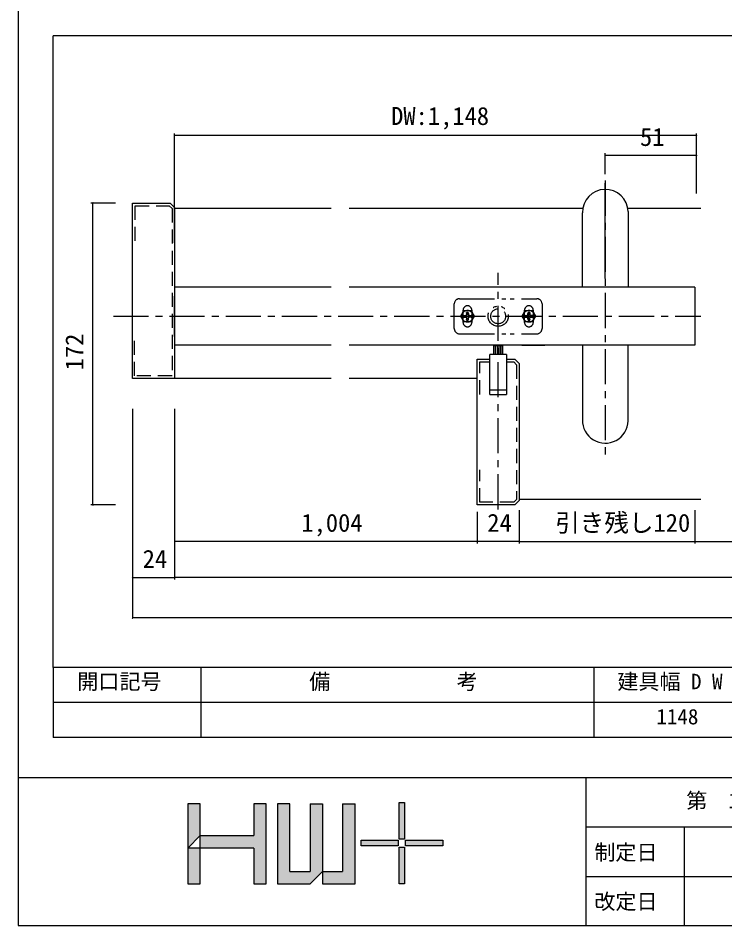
# Model space of a CAD drawing. Units: millimetres, scale not verified. Extents: x -800 to 800, y -554 to 554.
# Drawn here: x -800 to -397, y -554 to -37 of the extents above; entities that cross this region are included whole.
import ezdxf
from ezdxf.enums import TextEntityAlignment as Align

# ---------------------------------------------------------------- set-up
doc = ezdxf.new("R2010")
doc.units = ezdxf.units.MM
doc.header["$LTSCALE"] = 4
for name, pattern in [('CHAIN1', [8, 5, -1, 1, -1]), ('DOUBLE_CHAIN1', [8.8, 5, -1, 0.6, -0.6, 0.6, -1]), ('USER9', [3, 2, -1])]:
    doc.linetypes.add(name, pattern=pattern)
for name, color, linetype, lineweight in [('1-0', 7, 'Continuous', 25), ('1-4_0', 7, 'Continuous', 25), ('2-0', 7, 'Continuous', 25)]:
    doc.layers.add(name, color=color, linetype=linetype, lineweight=lineweight)
doc.styles.add('ＭＳ ゴシック', font='')
doc.styles.get('ＭＳ ゴシック').set_extended_font_data('MS Gothic')

msp = doc.modelspace()

# ---------------------------------------------------------------- linework, layer by layer
at = {"layer": '1-0'}
for p, q in [((152, -47), (-780, -47)), ((152, -47), (-780, -47)), ((-780, -407), (-780, -47)), ((152, -407), (-780, -407)), ((-476.527, -470.279), (-476.527, -554.279)), ((-476.527, -470.279), (-476.527, -554.279)), ((-420.527, -498.279), (-420.527, -554.279)), ((23.473, -526.279), (-476.527, -526.279))]:
    msp.add_line(p, q, dxfattribs=at)
at = {"layer": '1-4_0'}
for p, q in [((152, -47), (-780, -47)), ((152, -47), (-780, -47)), ((-780, -407), (-780, -47)), ((152, -47), (-780, -47)), ((152, -47), (-780, -47)), ((-780, -407), (-780, -47)), ((152, -407), (-780, -407)), ((152, -407), (-780, -407)), ((-780, -407), (-780, -447)), ((152, -407), (-780, -407)), ((-696, -407), (-696, -447)), ((-472, -407), (-472, -447)), ((152, -427), (-780, -427)), ((152, -447), (-780, -447)), ((800, -470), (-800, -470)), ((-703.403, -484.7), (-703.403, -530.41)), ((-696.28, -484.7), (-703.403, -484.7)), ((-658.657, -484.7), (-665.78, -484.7)), ((-665.78, -484.7), (-665.78, -502.805)), ((-645.205, -484.7), (-652.328, -484.7)), ((-652.328, -484.7), (-652.328, -530.41)), ((-645.192, -523.158), (-645.192, -484.7)), ((-633.658, -484.708), (-626.549, -484.708)), ((-633.647, -484.7), (-633.647, -523.345)), ((-626.549, -484.709), (-626.549, -530.41)), ((-615.208, -484.709), (-608.02, -484.709)), ((-615.184, -484.709), (-615.184, -523.313)), ((-608.02, -530.41), (-608.02, -484.709)), ((800, -498), (-476, -498)), ((-703.403, -509.941), (-696.267, -502.805)), ((-696.267, -502.805), (-665.78, -502.805)), ((-665.78, -509.941), (-703.403, -509.941)), ((-652.328, -509.958), (-652.328, -510.358)), ((-645.192, -523.345), (-645.192, -509.731)), ((-645.192, -523.345), (-633.647, -523.345)), ((-633.647, -530.41), (-626.551, -523.313)), ((-626.549, -523.313), (-615.184, -523.313)), ((-652.328, -530.41), (-633.647, -530.41)), ((-626.549, -530.41), (-608.02, -530.41))]:
    msp.add_line(p, q, dxfattribs=at)
for points in [[(-800, -554), (800, -554), (800, 554), (-800, 554)], [(-582.986, -484.01), (-579.826, -484.01), (-579.826, -504.954), (-582.986, -504.954)], [(-604.674, -505.508), (-583.514, -505.508), (-583.514, -508.74), (-604.674, -508.74)], [(-579.298, -505.508), (-558.138, -505.508), (-558.138, -508.74), (-579.298, -508.74)], [(-582.986, -509.383), (-579.826, -509.383), (-579.826, -530.328), (-582.986, -530.328)]]:
    msp.add_lwpolyline(points, close=True, dxfattribs=at)
for points in [[(-703.403, -530.41), (-696.267, -530.41), (-696.267, -509.731), (-696.267, -484.7)], [(-665.78, -530.41), (-658.643, -530.41), (-658.643, -509.731), (-658.643, -484.7)], [(-665.78, -509.958), (-665.78, -510.358), (-665.78, -530.41)]]:
    msp.add_lwpolyline(points, dxfattribs=at)
at = {"layer": '1-4_0', "color": 134}
for points in [[(-703.403, -484.7), (-696.267, -484.7), (-703.403, -509.941), (-696.267, -502.805)], [(-665.78, -530.41), (-658.643, -530.41), (-658.657, -484.7)], [(-665.78, -530.41), (-658.657, -484.7), (-665.78, -484.7)], [(-645.205, -484.7), (-652.328, -484.7), (-652.328, -530.41)], [(-652.328, -530.41), (-645.192, -523.158), (-645.205, -484.7)], [(-626.551, -523.313), (-626.549, -484.709), (-633.647, -484.708)], [(-626.551, -523.313), (-633.647, -484.708), (-633.647, -523.345)], [(-608.02, -530.41), (-608.02, -484.709), (-615.184, -484.709)], [(-608.02, -530.41), (-615.184, -484.709), (-615.184, -523.313)], [(-582.986, -484.01), (-579.826, -484.01), (-582.986, -504.954), (-579.826, -504.954)], [(-696.267, -502.805), (-665.78, -509.958), (-696.267, -509.941)], [(-665.78, -502.805), (-696.267, -502.805), (-665.85, -509.941)], [(-665.78, -502.805), (-665.85, -509.941), (-665.78, -530.41)], [(-583.514, -505.508), (-604.674, -505.508), (-583.514, -508.74), (-604.674, -508.74)], [(-579.298, -505.508), (-558.138, -505.508), (-579.298, -508.74), (-558.138, -508.74)], [(-703.403, -509.941), (-703.403, -530.41), (-696.267, -509.941), (-696.267, -530.41)], [(-582.986, -509.383), (-579.826, -509.383), (-582.986, -530.328), (-579.826, -530.328)], [(-652.328, -530.41), (-633.647, -523.345), (-645.192, -523.158)], [(-652.328, -530.41), (-633.647, -530.41), (-626.551, -523.313)], [(-652.328, -530.41), (-626.551, -523.313), (-633.647, -523.345)], [(-626.549, -523.313), (-626.549, -530.41), (-608.02, -530.41)], [(-608.02, -530.41), (-615.184, -523.313), (-626.549, -523.313)]]:
    msp.add_solid(points, dxfattribs=at)
at = {"layer": '1-4_0'}
for points in [[(-703.403, -484.7), (-696.28, -484.7), (-703.403, -509.941), (-696.267, -502.805)], [(-665.78, -530.41), (-658.643, -530.41), (-658.643, -484.7)], [(-665.78, -530.41), (-658.643, -484.7), (-665.78, -502.805)], [(-665.78, -484.7), (-665.78, -502.805), (-658.657, -484.7)], [(-645.205, -484.7), (-652.328, -484.7), (-652.328, -530.41)], [(-652.328, -530.41), (-645.192, -523.158), (-645.205, -484.7)], [(-626.551, -523.313), (-626.549, -484.708), (-633.647, -484.708)], [(-626.551, -523.313), (-633.647, -484.708), (-633.647, -523.345)], [(-608.02, -530.41), (-608.02, -484.709), (-615.208, -484.709)], [(-608.02, -530.41), (-615.208, -484.709), (-615.184, -523.313)], [(-582.986, -504.954), (-579.826, -504.954), (-582.986, -484.01), (-579.826, -484.01)], [(-696.267, -502.805), (-696.267, -509.731), (-665.85, -509.941)], [(-665.78, -502.805), (-696.267, -502.805), (-665.85, -509.941)], [(-665.78, -502.805), (-665.85, -509.941), (-665.78, -530.41)], [(-604.674, -505.508), (-604.674, -508.74), (-583.514, -505.508), (-583.514, -508.74)], [(-579.298, -505.508), (-579.298, -508.74), (-558.138, -505.508), (-558.138, -508.74)], [(-703.403, -530.41), (-703.403, -509.941), (-696.267, -530.41), (-696.267, -509.731)], [(-582.986, -509.383), (-582.986, -530.328), (-579.826, -509.383), (-579.826, -530.328)], [(-652.328, -530.41), (-633.647, -523.345), (-645.192, -523.158)], [(-652.328, -530.41), (-633.647, -530.41), (-626.551, -523.313)], [(-652.328, -530.41), (-626.551, -523.313), (-633.647, -523.345)], [(-626.551, -523.313), (-626.549, -530.41), (-608.02, -530.41)], [(-608.02, -530.41), (-615.184, -523.313), (-626.551, -523.313)]]:
    msp.add_solid(points, dxfattribs=at)
at = {"layer": '2-0'}
for p, q in [((-710.849, -165.034), (-710.849, -102.695)), ((-413.552, -136.836), (-413.552, -102.695)), ((-413.552, -103.945), (-710.849, -103.945)), ((-465.552, -125.894), (-465.552, -114.031)), ((-413.552, -115.281), (-465.552, -115.281)), ((-465.552, -185.388), (-465.552, -130.983)), ((-744.573, -142.39), (-758.638, -142.39)), ((-757.388, -314.39), (-757.388, -142.39)), ((-710.849, -144.89), (-713.349, -142.39)), ((-621.664, -145.39), (-710.849, -145.39)), ((-478.37, -145.39), (-611.478, -145.39)), ((-478.552, -190.39), (-478.552, -147.89)), ((-411.181, -145.39), (-452.734, -145.39)), ((-452.552, -147.275), (-452.552, -190.39)), ((-621.664, -190.39), (-710.849, -190.39)), ((-526.068, -190.39), (-611.478, -190.39)), ((-414.552, -190.39), (-526.068, -190.39)), ((-414.552, -190.39), (-414.552, -223.39)), ((-710.849, -218.39), (-710.849, -195.39)), ((-621.664, -223.39), (-710.849, -223.39)), ((-526.068, -223.39), (-611.478, -223.39)), ((-529.004, -228.393), (-529.004, -223.719)), ((-528.004, -228.393), (-528.004, -223.719)), ((-414.552, -223.39), (-527.004, -223.39)), ((-527.004, -228.393), (-527.004, -223.719)), ((-526.004, -228.393), (-526.004, -223.719)), ((-525.004, -228.393), (-525.004, -223.719)), ((-524.004, -228.393), (-524.004, -223.719)), ((-513.052, -223.39), (-499.93, -223.39)), ((-513.052, -223.39), (-499.93, -223.39)), ((-478.552, -223.39), (-478.552, -265.891)), ((-452.552, -266.506), (-452.552, -223.39)), ((-538.552, -231.39), (-531.302, -231.39)), ((-531.302, -248.76), (-531.302, -228.76)), ((-521.802, -228.76), (-531.302, -228.76)), ((-531.302, -251.39), (-531.302, -231.39)), ((-521.802, -228.76), (-521.802, -248.76)), ((-521.802, -231.39), (-517.052, -231.39)), ((-521.802, -231.39), (-517.052, -231.39)), ((-521.802, -231.39), (-517.052, -231.39)), ((-521.802, -231.39), (-521.802, -251.39)), ((-514.552, -233.89), (-517.052, -231.39)), ((-514.552, -233.89), (-514.552, -311.89)), ((-621.664, -242.39), (-710.849, -242.39)), ((-538.552, -242.39), (-611.478, -242.39)), ((-531.302, -248.76), (-521.802, -248.76)), ((-531.302, -251.39), (-521.802, -251.39)), ((-734.849, -259.731), (-734.849, -356.958)), ((-734.849, -259.731), (-734.849, -378.993)), ((-710.849, -259.731), (-710.849, -336.405)), ((-710.849, -259.731), (-710.849, -356.958)), ((-710.849, -259.731), (-710.849, -356.958)), ((-744.573, -314.39), (-758.638, -314.39)), ((-517.052, -314.39), (-538.552, -314.39)), ((-514.552, -311.89), (-517.052, -314.39)), ((-411.181, -311.39), (-514.552, -311.39)), ((-538.552, -318.39), (-538.552, -336.405)), ((-538.552, -318.39), (-538.552, -336.405)), ((-514.552, -317.39), (-514.552, -336.405)), ((-514.552, -317.39), (-514.552, -336.405)), ((-414.552, -317.39), (-414.552, -336.405)), ((-538.552, -335.155), (-710.849, -335.155)), ((-514.552, -335.155), (-538.552, -335.155)), ((-734.849, -355.708), (-710.849, -355.708)), ((-310, -355.708), (-710.849, -355.708)), ((-282, -378.836), (-734.849, -378.836))]:
    msp.add_line(p, q, dxfattribs=at)
at = {"layer": '2-0', "linetype": 'CHAIN1'}
for p, q in [((-465.552, -129.579), (-465.552, -289.332)), ((-526.552, -316.955), (-526.552, -182.117)), ((-745.757, -206.89), (-411.181, -206.89))]:
    msp.add_line(p, q, dxfattribs=at)
at = {"layer": '2-0', "linetype": 'USER9'}
for p, q in [((-733.349, -163.89), (-733.349, -143.89)), ((-733.657, -240.89), (-733.657, -220.89)), ((-537.052, -312.89), (-537.052, -294.39))]:
    msp.add_line(p, q, dxfattribs=at)
at = {"layer": '2-0', "linetype": 'DOUBLE_CHAIN1'}
for p, q in [((-551.552, -213.89), (-551.552, -199.89)), ((-548.552, -196.89), (-504.552, -196.89)), ((-501.552, -199.89), (-501.552, -213.89)), ((-546.552, -210.39), (-546.552, -203.39)), ((-545.157, -206.366), (-544.955, -206.567)), ((-544.577, -205.786), (-544.375, -205.987)), ((-543.729, -205.987), (-543.527, -205.786)), ((-543.149, -206.567), (-543.545, -206.383)), ((-541.552, -203.39), (-541.552, -210.39)), ((-511.552, -210.39), (-511.552, -203.39)), ((-509.955, -206.567), (-510.156, -206.366)), ((-509.375, -205.987), (-509.559, -206.383)), ((-508.527, -205.786), (-508.729, -205.987)), ((-508.149, -206.567), (-507.947, -206.366)), ((-506.552, -203.39), (-506.552, -210.39)), ((-544.955, -207.213), (-545.157, -207.415)), ((-543.527, -207.995), (-543.729, -207.793)), ((-543.149, -207.213), (-542.947, -207.415)), ((-509.955, -207.213), (-510.156, -207.415)), ((-509.576, -207.995), (-509.375, -207.793)), ((-508.729, -207.793), (-508.527, -207.995)), ((-548.552, -216.89), (-504.552, -216.89))]:
    msp.add_line(p, q, dxfattribs=at)
at = {"layer": '2-0'}
for points in [[(-734.849, -242.39), (-734.849, -142.39), (-713.349, -142.39)], [(-710.849, -144.89), (-710.849, -242.39), (-734.849, -242.39)], [(-523.835, -228.76), (-523.835, -223.719), (-529.268, -223.719), (-529.268, -228.76)], [(-538.552, -314.39), (-538.552, -231.39), (-531.302, -231.39)], [(-514.552, -335.155), (-310, -335.155), (-93.448, -335.155)]]:
    msp.add_lwpolyline(points, dxfattribs=at)
at = {"layer": '2-0', "linetype": 'USER9'}
for points in [[(-733.349, -143.89), (-713.97, -143.89), (-712.349, -145.512), (-712.349, -240.89), (-733.349, -240.89)], [(-521.802, -232.89), (-517.673, -232.89), (-516.052, -234.512), (-516.052, -311.269), (-517.673, -312.89), (-537.052, -312.89)], [(-537.052, -251.39), (-537.052, -232.89), (-531.302, -232.89)]]:
    msp.add_lwpolyline(points, dxfattribs=at)
at = {"layer": '2-0', "linetype": 'DOUBLE_CHAIN1'}
for points in [[(-547.792, -206.89), (-545.922, -203.651), (-542.182, -203.651), (-540.312, -206.89), (-542.182, -210.129), (-545.922, -210.129)], [(-546.219, -206.426), (-545.157, -206.366), (-544.761, -206.181), (-544.56, -206.383), (-544.955, -206.567), (-545.121, -206.563)], [(-543.729, -205.987), (-543.725, -205.821), (-543.588, -204.726), (-543.527, -205.786), (-543.343, -206.181), (-543.545, -206.383)], [(-507.182, -210.129), (-510.922, -210.129), (-512.792, -206.89), (-510.922, -203.651), (-507.182, -203.651), (-505.312, -206.89)], [(-510.121, -206.563), (-511.218, -206.426), (-510.156, -206.366), (-509.761, -206.181), (-509.559, -206.383), (-509.955, -206.567)], [(-508.544, -206.383), (-508.729, -205.987), (-508.725, -205.821), (-508.587, -204.726), (-508.527, -205.786), (-508.343, -206.181)], [(-543.545, -207.398), (-543.149, -207.213), (-542.983, -207.217), (-541.886, -207.355), (-542.947, -207.415), (-543.343, -207.599)], [(-509.516, -209.055), (-509.576, -207.995), (-509.761, -207.599), (-509.559, -207.398), (-509.375, -207.793), (-509.379, -207.959)]]:
    msp.add_lwpolyline(points, close=True, dxfattribs=at)
for points in [[(-544.56, -206.383), (-544.375, -205.987), (-544.379, -205.821), (-544.517, -204.726), (-544.577, -205.786), (-544.761, -206.181)], [(-543.343, -206.181), (-542.947, -206.366), (-541.886, -206.426), (-542.983, -206.563), (-543.149, -206.567), (-542.947, -206.366)], [(-509.761, -206.181), (-509.576, -205.786), (-509.516, -204.726), (-509.379, -205.821), (-509.375, -205.987), (-509.576, -205.786)], [(-508.544, -206.383), (-508.149, -206.567), (-507.983, -206.563), (-506.885, -206.426), (-507.947, -206.366), (-508.343, -206.181)], [(-544.56, -207.398), (-544.955, -207.213), (-545.121, -207.217), (-546.219, -207.355)], [(-546.219, -207.355), (-545.157, -207.415), (-544.761, -207.599), (-544.577, -207.995), (-544.517, -209.055), (-544.379, -207.959), (-544.375, -207.793), (-544.577, -207.995)], [(-544.375, -207.793), (-544.56, -207.398), (-544.761, -207.599)], [(-543.545, -207.398), (-543.729, -207.793), (-543.725, -207.959), (-543.588, -209.055), (-543.527, -207.995), (-543.343, -207.599)], [(-509.559, -207.398), (-509.955, -207.213), (-510.121, -207.217), (-511.218, -207.355), (-510.156, -207.415), (-509.761, -207.599)], [(-508.544, -207.398), (-508.729, -207.793), (-508.725, -207.959), (-508.587, -209.055)], [(-508.587, -209.055), (-508.527, -207.995), (-508.343, -207.599), (-507.947, -207.415), (-506.885, -207.355), (-507.983, -207.217), (-508.149, -207.213), (-507.947, -207.415)], [(-508.149, -207.213), (-508.544, -207.398), (-508.343, -207.599)]]:
    msp.add_lwpolyline(points, dxfattribs=at)
for radius in [5.75, 4.25]:
    msp.add_circle((-526.552, -206.89), radius, dxfattribs=at)
at = {"layer": '2-0'}
for centre, radius, start, end in [((-710.849, -103.945), 0.156, 0, 180), ((-710.849, -103.945), 0.156, 180, 0), ((-413.552, -103.945), 0.156, 0, 180), ((-413.552, -103.945), 0.156, 0, 180), ((-413.552, -103.945), 0.156, 180, 0), ((-413.552, -103.945), 0.156, 180, 0), ((-465.552, -115.281), 0.156, 0, 180), ((-465.552, -115.281), 0.156, 0, 180), ((-465.552, -115.281), 0.156, 180, 0), ((-465.552, -115.281), 0.156, 180, 0), ((-413.552, -115.281), 0.156, 0, 180), ((-413.552, -115.281), 0.156, 0, 180), ((-413.552, -115.281), 0.156, 180, 0), ((-413.552, -115.281), 0.156, 180, 0), ((-465.552, -147.583), 13.004, 1.35522, 181.35522), ((-757.388, -142.39), 0.156, 90, 270), ((-757.388, -142.39), 0.156, 270, 90), ((-465.552, -266.198), 13.004, 178.64478, 358.64478), ((-757.388, -314.39), 0.156, 90, 270), ((-757.388, -314.39), 0.156, 270, 90), ((-710.849, -335.155), 0.156, 0, 180), ((-710.849, -335.155), 0.156, 180, 0), ((-538.552, -335.155), 0.156, 0, 180), ((-538.552, -335.155), 0.156, 0, 180), ((-538.552, -335.155), 0.156, 180, 0), ((-538.552, -335.155), 0.156, 180, 0), ((-514.552, -335.155), 0.156, 0, 180), ((-514.552, -335.155), 0.156, 0, 180), ((-514.552, -335.155), 0.156, 180, 0), ((-514.552, -335.155), 0.156, 180, 0), ((-734.849, -355.708), 0.156, 0, 180), ((-734.849, -355.708), 0.156, 180, 0), ((-710.849, -355.708), 0.156, 0, 180), ((-710.849, -355.708), 0.156, 0, 180), ((-710.849, -355.708), 0.156, 180, 0), ((-710.849, -355.708), 0.156, 180, 0), ((-734.849, -378.836), 0.156, 0, 180), ((-734.849, -378.836), 0.156, 180, 0)]:
    msp.add_arc(centre, radius, start, end, dxfattribs=at)
at = {"layer": '2-0', "linetype": 'DOUBLE_CHAIN1'}
for centre, radius, start, end in [((-548.552, -199.89), 3, 90, 180), ((-544.052, -203.39), 2.5, 90, 180), ((-544.052, -203.39), 2.5, 0, 90), ((-509.052, -203.39), 2.5, 90, 180), ((-509.052, -203.39), 2.5, 0, 90), ((-504.552, -199.89), 3, 0, 90), ((-544.052, -206.89), 3.25, 142.55059, 142.33573), ((-543.785, -206.89), 2.478, 169.19486, 190.80514), ((-544.052, -206.89), 1.118, 162.98773, 197.01227), ((-544.052, -207.16), 2.478, 90, 100.80514), ((-544.052, -206.89), 1.118, 72.98773, 107.01227), ((-544.052, -207.16), 2.478, 79.19486, 90), ((-544.052, -206.89), 1.118, 342.98773, 17.01227), ((-544.32, -206.89), 2.478, 349.19486, 10.80514), ((-509.052, -206.89), 3.25, 142.55059, 142.33573), ((-508.784, -206.89), 2.478, 169.19486, 190.80514), ((-509.052, -206.89), 1.118, 162.98773, 197.01227), ((-509.052, -207.16), 2.478, 90, 100.80514), ((-509.052, -206.89), 1.118, 72.98773, 107.01227), ((-509.052, -207.16), 2.478, 79.19486, 90), ((-509.052, -206.89), 1.118, 342.98773, 17.01227), ((-509.319, -206.89), 2.478, 349.19486, 10.80514), ((-544.052, -210.39), 2.5, 180, 270), ((-544.052, -206.621), 2.478, 259.19486, 270), ((-544.052, -206.89), 1.118, 252.98773, 287.01227), ((-544.052, -206.621), 2.478, 270, 280.80514), ((-544.052, -210.39), 2.5, 270, 0), ((-509.052, -210.39), 2.5, 180, 270), ((-509.052, -206.621), 2.478, 259.19486, 270), ((-509.052, -206.89), 1.118, 252.98773, 287.01227), ((-509.052, -206.621), 2.478, 270, 280.80514), ((-509.052, -210.39), 2.5, 270, 0), ((-548.552, -213.89), 3, 180, 270), ((-504.552, -213.89), 3, 270, 0)]:
    msp.add_arc(centre, radius, start, end, dxfattribs=at)

# ---------------------------------------------------------------- texts
at = {"layer": '1-0', "style": 'ＭＳ ゴシック'}
for s, p in [('第\u30001\u3000版', (-419.416, -489.964)), ('制定日', (-471.773, -519.449)), ('改定日', (-471.773, -547.449))]:
    msp.add_text(s, height=8.798, dxfattribs=at).set_placement(p, align=Align.BOTTOM_LEFT)
at = {"layer": '1-4_0', "style": 'ＭＳ ゴシック'}
for s, p in [('開口記号', (-766.322, -422.098)), ('備\u3000\u3000\u3000\u3000\u3000\u3000考', (-634.215, -422.098)), ('建具幅 D W', (-458.68, -422.098)), ('1148', (-436.431, -442.098))]:
    msp.add_text(s, height=8.798, dxfattribs=at).set_placement(p, align=Align.BOTTOM_LEFT)
at = {"layer": '2-0', "style": 'ＭＳ ゴシック'}
for s, p in [('DW:1,148', (-587.567, -100.951)), ('51', (-445.767, -112.912)), ('1,004', (-638.684, -332.787)), ('24', (-532.767, -332.787)), ('引き残し120', (-494.046, -332.787)), ('24', (-729.064, -353.34))]:
    msp.add_text(s, height=10.26, dxfattribs=at).set_placement(p, align=Align.BOTTOM_LEFT)
msp.add_text('172', height=10.26, rotation=90, dxfattribs=at).set_placement((-759.756, -237.714), align=Align.BOTTOM_LEFT)

doc.saveas('drawing.dxf')
